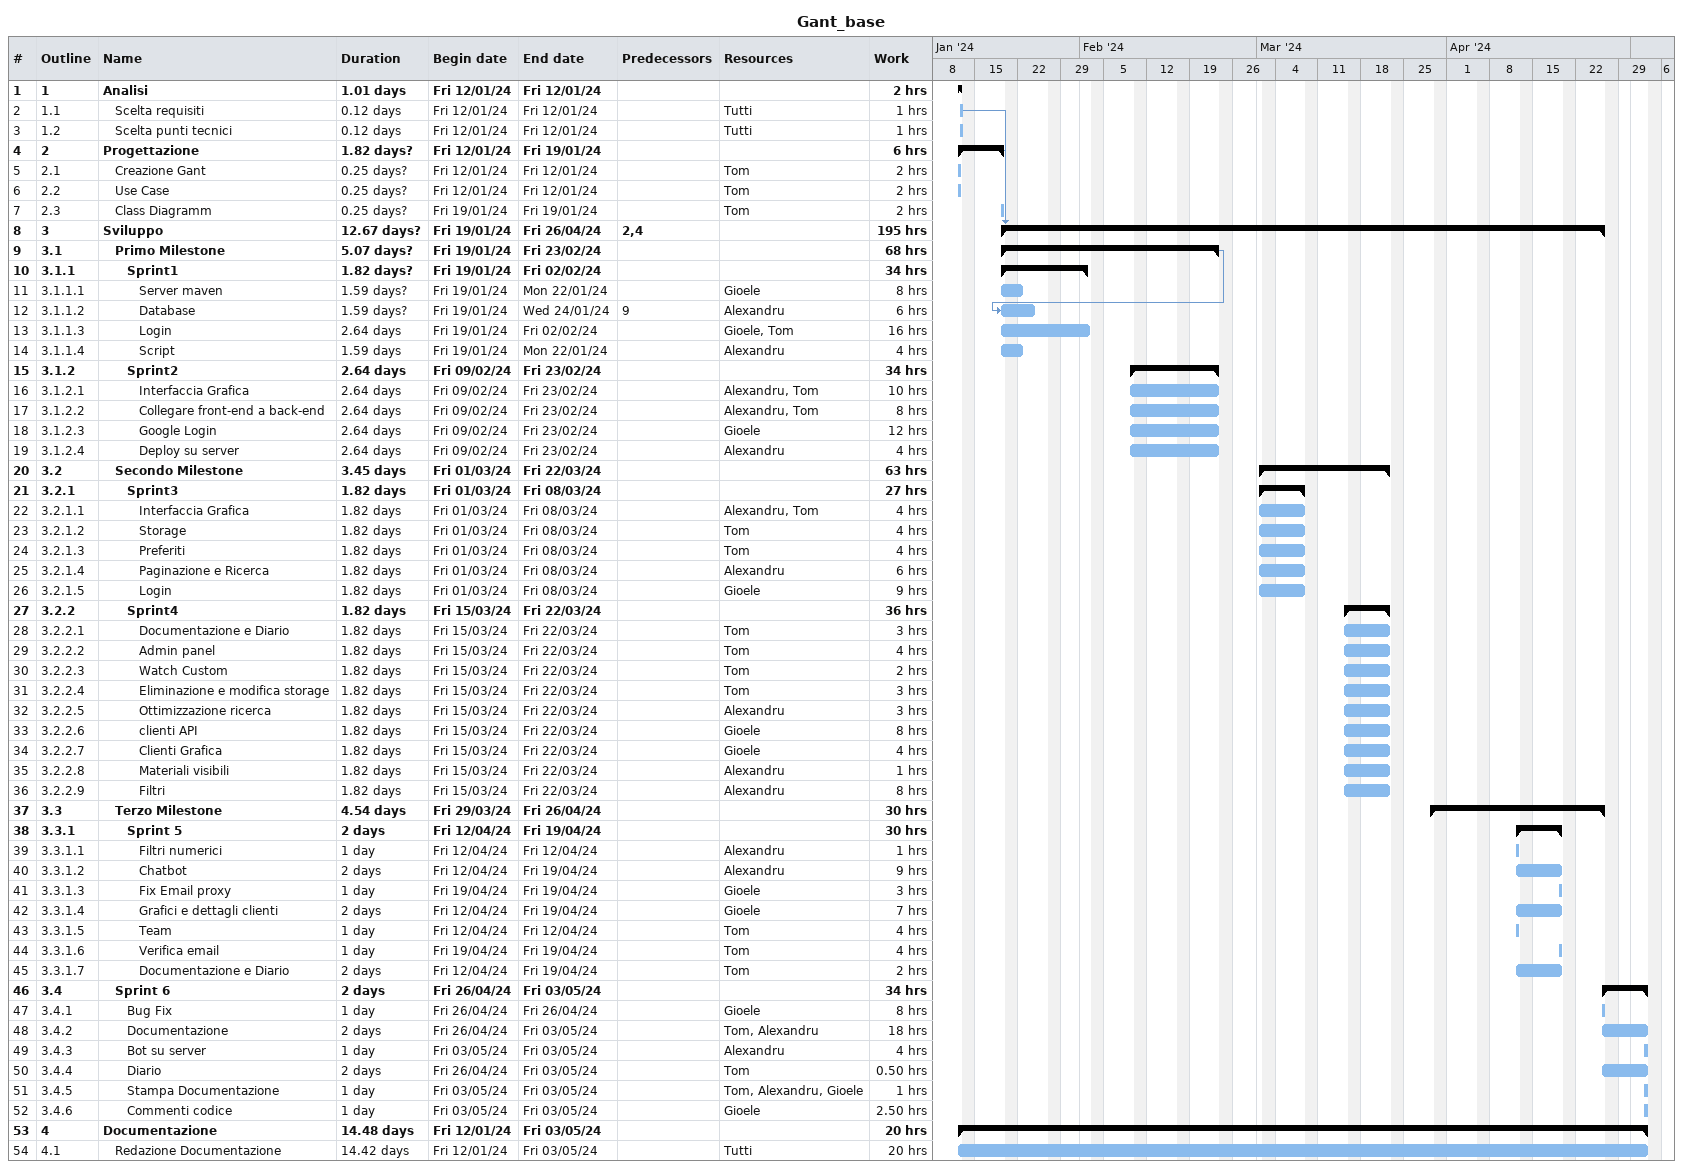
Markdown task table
Gant_base

| ID | WBS | Task | Duration | Start | Finish | Predecessors | Resources | Work (h) |
|---|---|---|---|---|---|---|---|---|
| 1 | 1 | **Analisi** | 1.01d | 2024-01-12 | 2024-01-12 |  |  | 2 |
| 2 | 1.1 | Scelta requisiti | 0.12d | 2024-01-12 | 2024-01-12 |  | Tutti | 1 |
| 3 | 1.2 | Scelta punti tecnici | 0.12d | 2024-01-12 | 2024-01-12 |  | Tutti | 1 |
| 4 | 2 | **Progettazione** | 1.82d? | 2024-01-12 | 2024-01-19 |  |  | 6 |
| 5 | 2.1 | Creazione Gant | 0.25d? | 2024-01-12 | 2024-01-12 |  | Tom | 2 |
| 6 | 2.2 | Use Case | 0.25d? | 2024-01-12 | 2024-01-12 |  | Tom | 2 |
| 7 | 2.3 | Class Diagramm | 0.25d? | 2024-01-19 | 2024-01-19 |  | Tom | 2 |
| 8 | 3 | **Sviluppo** | 12.67d? | 2024-01-19 | 2024-04-26 | 2, 4 |  | 195 |
| 9 | 3.1 | **Primo Milestone** | 5.07d? | 2024-01-19 | 2024-02-23 |  |  | 68 |
| 10 | 3.1.1 | **Sprint1** | 1.82d? | 2024-01-19 | 2024-02-02 |  |  | 34 |
| 11 | 3.1.1.1 | Server maven | 1.59d? | 2024-01-19 | 2024-01-22 |  | Gioele | 8 |
| 12 | 3.1.1.2 | Database | 1.59d? | 2024-01-19 | 2024-01-24 | 9 | Alexandru | 6 |
| 13 | 3.1.1.3 | Login | 2.64d | 2024-01-19 | 2024-02-02 |  | Gioele, Tom | 16 |
| 14 | 3.1.1.4 | Script | 1.59d | 2024-01-19 | 2024-01-22 |  | Alexandru | 4 |
| 15 | 3.1.2 | **Sprint2** | 2.64d | 2024-02-09 | 2024-02-23 |  |  | 34 |
| 16 | 3.1.2.1 | Interfaccia Grafica | 2.64d | 2024-02-09 | 2024-02-23 |  | Alexandru, Tom | 10 |
| 17 | 3.1.2.2 | Collegare front-end a back-end | 2.64d | 2024-02-09 | 2024-02-23 |  | Alexandru, Tom | 8 |
| 18 | 3.1.2.3 | Google Login | 2.64d | 2024-02-09 | 2024-02-23 |  | Gioele | 12 |
| 19 | 3.1.2.4 | Deploy su server | 2.64d | 2024-02-09 | 2024-02-23 |  | Alexandru | 4 |
| 20 | 3.2 | **Secondo Milestone** | 3.45d | 2024-03-01 | 2024-03-22 |  |  | 63 |
| 21 | 3.2.1 | **Sprint3** | 1.82d | 2024-03-01 | 2024-03-08 |  |  | 27 |
| 22 | 3.2.1.1 | Interfaccia Grafica | 1.82d | 2024-03-01 | 2024-03-08 |  | Alexandru, Tom | 4 |
| 23 | 3.2.1.2 | Storage | 1.82d | 2024-03-01 | 2024-03-08 |  | Tom | 4 |
| 24 | 3.2.1.3 | Preferiti | 1.82d | 2024-03-01 | 2024-03-08 |  | Tom | 4 |
| 25 | 3.2.1.4 | Paginazione e Ricerca | 1.82d | 2024-03-01 | 2024-03-08 |  | Alexandru | 6 |
| 26 | 3.2.1.5 | Login | 1.82d | 2024-03-01 | 2024-03-08 |  | Gioele | 9 |
| 27 | 3.2.2 | **Sprint4** | 1.82d | 2024-03-15 | 2024-03-22 |  |  | 36 |
| 28 | 3.2.2.1 | Documentazione e Diario | 1.82d | 2024-03-15 | 2024-03-22 |  | Tom | 3 |
| 29 | 3.2.2.2 | Admin panel | 1.82d | 2024-03-15 | 2024-03-22 |  | Tom | 4 |
| 30 | 3.2.2.3 | Watch Custom | 1.82d | 2024-03-15 | 2024-03-22 |  | Tom | 2 |
| 31 | 3.2.2.4 | Eliminazione e modifica storage | 1.82d | 2024-03-15 | 2024-03-22 |  | Tom | 3 |
| 32 | 3.2.2.5 | Ottimizzazione ricerca | 1.82d | 2024-03-15 | 2024-03-22 |  | Alexandru | 3 |
| 33 | 3.2.2.6 | clienti API | 1.82d | 2024-03-15 | 2024-03-22 |  | Gioele | 8 |
| 34 | 3.2.2.7 | Clienti Grafica | 1.82d | 2024-03-15 | 2024-03-22 |  | Gioele | 4 |
| 35 | 3.2.2.8 | Materiali visibili | 1.82d | 2024-03-15 | 2024-03-22 |  | Alexandru | 1 |
| 36 | 3.2.2.9 | Filtri | 1.82d | 2024-03-15 | 2024-03-22 |  | Alexandru | 8 |
| 37 | 3.3 | **Terzo Milestone** | 4.54d | 2024-03-29 | 2024-04-26 |  |  | 30 |
| 38 | 3.3.1 | **Sprint 5** | 2d | 2024-04-12 | 2024-04-19 |  |  | 30 |
| 39 | 3.3.1.1 | Filtri numerici | 1d | 2024-04-12 | 2024-04-12 |  | Alexandru | 1 |
| 40 | 3.3.1.2 | Chatbot | 2d | 2024-04-12 | 2024-04-19 |  | Alexandru | 9 |
| 41 | 3.3.1.3 | Fix Email proxy | 1d | 2024-04-19 | 2024-04-19 |  | Gioele | 3 |
| 42 | 3.3.1.4 | Grafici e dettagli clienti | 2d | 2024-04-12 | 2024-04-19 |  | Gioele | 7 |
| 43 | 3.3.1.5 | Team | 1d | 2024-04-12 | 2024-04-12 |  | Tom | 4 |
| 44 | 3.3.1.6 | Verifica email | 1d | 2024-04-19 | 2024-04-19 |  | Tom | 4 |
| 45 | 3.3.1.7 | Documentazione e Diario | 2d | 2024-04-12 | 2024-04-19 |  | Tom | 2 |
| 46 | 3.4 | **Sprint 6** | 2d | 2024-04-26 | 2024-05-03 |  |  | 34 |
| 47 | 3.4.1 | Bug Fix | 1d | 2024-04-26 | 2024-04-26 |  | Gioele | 8 |
| 48 | 3.4.2 | Documentazione | 2d | 2024-04-26 | 2024-05-03 |  | Tom, Alexandru | 18 |
| 49 | 3.4.3 | Bot su server | 1d | 2024-05-03 | 2024-05-03 |  | Alexandru | 4 |
| 50 | 3.4.4 | Diario | 2d | 2024-04-26 | 2024-05-03 |  | Tom | 0.50 |
| 51 | 3.4.5 | Stampa Documentazione | 1d | 2024-05-03 | 2024-05-03 |  | Tom, Alexandru, Gioele | 1 |
| 52 | 3.4.6 | Commenti codice | 1d | 2024-05-03 | 2024-05-03 |  | Gioele | 2.50 |
| 53 | 4 | **Documentazione** | 14.48d | 2024-01-12 | 2024-05-03 |  |  | 20 |
| 54 | 4.1 | Redazione Documentazione | 14.42d | 2024-01-12 | 2024-05-03 |  | Tutti | 20 |
